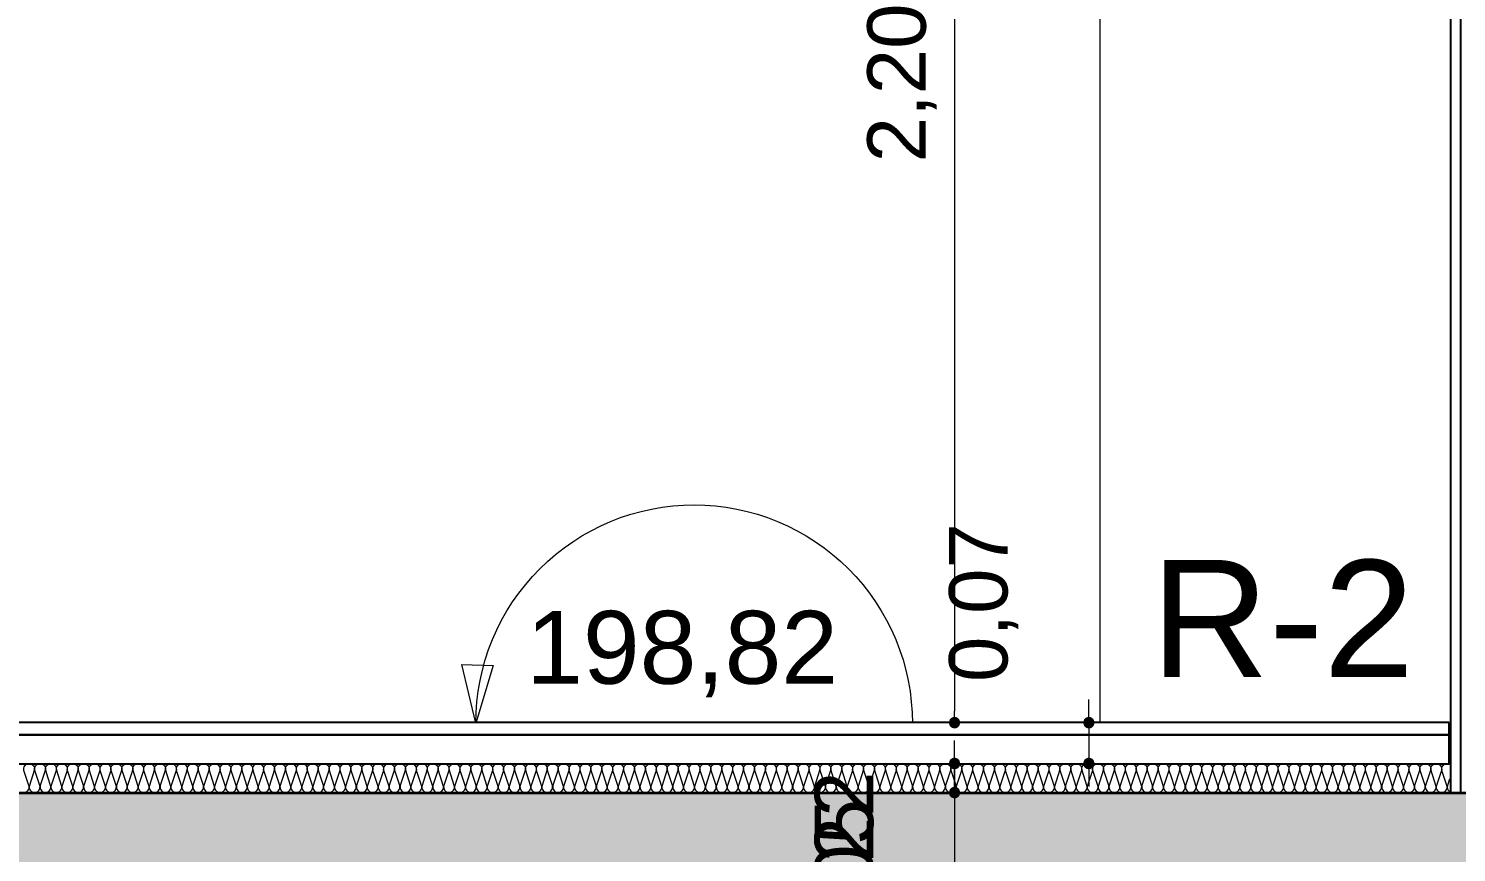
# Model space of a CAD drawing. Header units: metres. Extents: x 1838950 to 1842843, y 5171318 to 5174224.
# Drawn here: x 1841248.651 to 1841251.106, y 5171391.159 to 5171392.575 of the extents above; entities that cross this region are included whole.
import ezdxf

# ---------------------------------------------------------------- set-up
doc = ezdxf.new("R2010")
doc.units = ezdxf.units.M
doc.header["$LTSCALE"] = 0.0254
doc.header["$PDMODE"] = 1
doc.header["$PDSIZE"] = -2
doc.layers.get('0').update_dxf_attribs({"lineweight": 18})
doc.layers.get('DEFPOINTS').update_dxf_attribs({"lineweight": 18})
doc.layers.add('00 CHAZAL Coupe A.5', color=7, linetype='Continuous', lineweight=18)
doc.layers.add('00 CHAZAL INVISIBLE ARCHI', color=7, linetype='Continuous', lineweight=5)
doc.styles.add('Arial', font='arial.ttf')
doc.dimstyles.new('IS', dxfattribs={"dimtxt": 302.065972, "dimasz": 9.92187e-05, "dimexe": 2e-07, "dimexo": 1e-06, "dimgap": 3e-07, "dimtad": 1, "dimzin": 3, "dimtxsty": 'Arial', "dimblk": 'DOT', "dimblk1": 'DOT', "dimblk2": 'DOT', "dimcen": 0, "dimdle": 1e-06, "dimazin": 0, "dimtfac": 1, "dimtix": 1, "dimtmove": 0, "dimatfit": 0, "dimldrblk": 'DOT', "dimfxl": 1e-06, "dimfxlon": 1, "dimfrac": 2, "dimtolj": 1, "dimtzin": 3, "dimarcsym": 0})

# ---------------------------------------------------------------- blocks, each defined once
blk = doc.blocks.new('Groupe-1725-1')
at = {"layer": '00 CHAZAL Coupe A.5', "color": 7, "linetype": 'Continuous', "lineweight": 5, "flags": 128}
blk.add_lwpolyline([(1841249.42, 5171391.3809), (1841249.4204, 5171391.3993), (1841249.4218, 5171391.4176), (1841249.424, 5171391.4359), (1841249.4272, 5171391.4541), (1841249.4312, 5171391.472), (1841249.4361, 5171391.4898), (1841249.4419, 5171391.5073), (1841249.4485, 5171391.5245), (1841249.456, 5171391.5413), (1841249.4643, 5171391.5577), (1841249.4734, 5171391.5738), (1841249.4832, 5171391.5893), (1841249.4938, 5171391.6044), (1841249.5051, 5171391.6189), (1841249.5172, 5171391.6329), (1841249.5299, 5171391.6462), (1841249.5432, 5171391.6589), (1841249.5571, 5171391.6709), (1841249.5717, 5171391.6823), (1841249.5867, 5171391.6929), (1841249.6023, 5171391.7027), (1841249.6183, 5171391.7118), (1841249.6348, 5171391.7201), (1841249.6516, 5171391.7275), (1841249.6688, 5171391.7342), (1841249.6863, 5171391.74), (1841249.704, 5171391.7449), (1841249.722, 5171391.7489), (1841249.7401, 5171391.7521), (1841249.7584, 5171391.7543), (1841249.7768, 5171391.7557), (1841249.7952, 5171391.7561), (1841249.8136, 5171391.7557), (1841249.832, 5171391.7543), (1841249.8502, 5171391.7521), (1841249.8684, 5171391.7489), (1841249.8863, 5171391.7449), (1841249.9041, 5171391.74), (1841249.9216, 5171391.7342), (1841249.9388, 5171391.7276), (1841249.9556, 5171391.7201), (1841249.9721, 5171391.7118), (1841249.9881, 5171391.7028), (1841250.0036, 5171391.6929), (1841250.0187, 5171391.6823), (1841250.0332, 5171391.671), (1841250.0472, 5171391.6589), (1841250.0605, 5171391.6463), (1841250.0732, 5171391.6329), (1841250.0852, 5171391.619), (1841250.0966, 5171391.6045), (1841250.1072, 5171391.5894), (1841250.117, 5171391.5738), (1841250.1261, 5171391.5578), (1841250.1344, 5171391.5414), (1841250.1419, 5171391.5245), (1841250.1485, 5171391.5073), (1841250.1543, 5171391.4899), (1841250.1592, 5171391.4721), (1841250.1632, 5171391.4541), (1841250.1664, 5171391.436), (1841250.1686, 5171391.4177), (1841250.17, 5171391.3994), (1841250.1704, 5171391.3809)], dxfattribs=at)
blk.add_lwpolyline([(1841249.4498, 5171391.48), (1841249.42, 5171391.3809), (1841249.3962, 5171391.4816)], close=True, dxfattribs=at)
at = {"layer": '00 CHAZAL Coupe A.5', "color": 7, "insert": (1841249.5068, 5171391.5739), "char_height": 0.1254, "attachment_point": 1, "rotation": 0.006, "line_spacing_factor": 0.96984, "style": 'Arial'}
blk.add_mtext('198,82', dxfattribs=at)
blk = doc.blocks.new('Groupe-1794-1')
at = {"layer": '00 CHAZAL Coupe A.5', "color": 7, "linetype": 'Continuous', "lineweight": 13}
for p, q in [((1841247.2365, 5171391.3115), (1841251.0936, 5171391.3115)), ((1841247.2365, 5171391.2615), (1841251.0936, 5171391.2615))]:
    blk.add_line(p, q, dxfattribs=at)
at = {"layer": '00 CHAZAL Coupe A.5', "color": 7, "linetype": 'Continuous', "lineweight": 13, "flags": 128}
for points in [[(1841248.6427, 5171391.2615, 0.511611), (1841248.6516, 5171391.2739), (1841248.6432, 5171391.2992, -0.511611), (1841248.6521, 5171391.3115, -0.511611), (1841248.661, 5171391.2992), (1841248.6526, 5171391.2739, 0.511611), (1841248.6615, 5171391.2615, 0.511611), (1841248.6704, 5171391.2739), (1841248.662, 5171391.2992, -0.511611), (1841248.6709, 5171391.3115, -0.511611), (1841248.6798, 5171391.2992), (1841248.6713, 5171391.2739, 0.511611), (1841248.6802, 5171391.2615, 0.511611), (1841248.6891, 5171391.2739), (1841248.6849, 5171391.2865)], [(1841248.6849, 5171391.2865), (1841248.6807, 5171391.2992, -0.511611), (1841248.6896, 5171391.3115, -0.511611), (1841248.6985, 5171391.2992), (1841248.6901, 5171391.2739, 0.511611), (1841248.699, 5171391.2615, 0.511611), (1841248.7079, 5171391.2739), (1841248.6995, 5171391.2992, -0.511611), (1841248.7084, 5171391.3115, -0.511611), (1841248.7173, 5171391.2992), (1841248.7088, 5171391.2739, 0.511611), (1841248.7177, 5171391.2615, 0.511611), (1841248.7266, 5171391.2739), (1841248.7182, 5171391.2992, -0.511611), (1841248.7271, 5171391.3115, -0.511611), (1841248.736, 5171391.2992), (1841248.7276, 5171391.2739, 0.511611), (1841248.7365, 5171391.2615, 0.511611), (1841248.7454, 5171391.2739), (1841248.737, 5171391.2992, -0.511611), (1841248.7459, 5171391.3115, -0.511611), (1841248.7548, 5171391.2992), (1841248.7463, 5171391.2739, 0.511611), (1841248.7552, 5171391.2615, 0.511611), (1841248.7641, 5171391.2739), (1841248.7557, 5171391.2992, -0.511611), (1841248.7646, 5171391.3115, -0.511611), (1841248.7735, 5171391.2992), (1841248.7651, 5171391.2739, 0.511611), (1841248.774, 5171391.2615, 0.511611), (1841248.7829, 5171391.2739), (1841248.7745, 5171391.2992, -0.511611), (1841248.7834, 5171391.3115, -0.511611), (1841248.7923, 5171391.2992), (1841248.7838, 5171391.2739, 0.511611), (1841248.7927, 5171391.2615, 0.511611), (1841248.8016, 5171391.2739), (1841248.7932, 5171391.2992, -0.511611), (1841248.8021, 5171391.3115, -0.511611), (1841248.811, 5171391.2992), (1841248.8026, 5171391.2739, 0.511611), (1841248.8115, 5171391.2615, 0.511611), (1841248.8204, 5171391.2739), (1841248.812, 5171391.2992, -0.511611), (1841248.8209, 5171391.3115, -0.511611), (1841248.8298, 5171391.2992), (1841248.8213, 5171391.2739, 0.511611), (1841248.8302, 5171391.2615, 0.511611), (1841248.8391, 5171391.2739), (1841248.8307, 5171391.2992, -0.511611), (1841248.8396, 5171391.3115, -0.511611), (1841248.8485, 5171391.2992), (1841248.8401, 5171391.2739, 0.511611), (1841248.849, 5171391.2615, 0.511611), (1841248.8579, 5171391.2739), (1841248.8495, 5171391.2992, -0.511611), (1841248.8584, 5171391.3115, -0.511611), (1841248.8673, 5171391.2992), (1841248.8588, 5171391.2739, 0.511611), (1841248.8677, 5171391.2615, 0.511611), (1841248.8766, 5171391.2739), (1841248.8682, 5171391.2992, -0.511611), (1841248.8771, 5171391.3115, -0.511611), (1841248.886, 5171391.2992), (1841248.8776, 5171391.2739, 0.511611), (1841248.8865, 5171391.2615, 0.511611), (1841248.8954, 5171391.2739), (1841248.887, 5171391.2992, -0.511611), (1841248.8959, 5171391.3115, -0.511611), (1841248.9048, 5171391.2992), (1841248.8963, 5171391.2739, 0.511611), (1841248.9052, 5171391.2615, 0.511611), (1841248.9141, 5171391.2739), (1841248.9057, 5171391.2992, -0.511611), (1841248.9146, 5171391.3115, -0.511611), (1841248.9235, 5171391.2992), (1841248.9151, 5171391.2739, 0.511611), (1841248.924, 5171391.2615)], [(1841248.924, 5171391.2615, 0.511611), (1841248.9329, 5171391.2739), (1841248.9245, 5171391.2992, -0.511611), (1841248.9334, 5171391.3115, -0.511611), (1841248.9423, 5171391.2992), (1841248.9338, 5171391.2739, 0.511611), (1841248.9427, 5171391.2615, 0.511611), (1841248.9516, 5171391.2739), (1841248.9432, 5171391.2992, -0.511611), (1841248.9521, 5171391.3115, -0.511611), (1841248.961, 5171391.2992), (1841248.9526, 5171391.2739, 0.511611), (1841248.9615, 5171391.2615, 0.511611), (1841248.9704, 5171391.2739), (1841248.962, 5171391.2992, -0.511611), (1841248.9709, 5171391.3115, -0.511611), (1841248.9798, 5171391.2992), (1841248.9713, 5171391.2739, 0.511611), (1841248.9802, 5171391.2615, 0.511611), (1841248.9891, 5171391.2739), (1841248.9807, 5171391.2992, -0.511611), (1841248.9896, 5171391.3115, -0.511611), (1841248.9985, 5171391.2992), (1841248.9901, 5171391.2739, 0.511611), (1841248.999, 5171391.2615, 0.511611), (1841249.0079, 5171391.2739), (1841248.9995, 5171391.2992, -0.511611), (1841249.0084, 5171391.3115, -0.511611), (1841249.0173, 5171391.2992), (1841249.0088, 5171391.2739, 0.511611), (1841249.0177, 5171391.2615, 0.511611), (1841249.0266, 5171391.2739), (1841249.0182, 5171391.2992, -0.511611), (1841249.0271, 5171391.3115, -0.511611), (1841249.036, 5171391.2992), (1841249.0276, 5171391.2739, 0.511611), (1841249.0365, 5171391.2615, 0.511611), (1841249.0454, 5171391.2739), (1841249.037, 5171391.2992, -0.511611), (1841249.0459, 5171391.3115, -0.511611), (1841249.0548, 5171391.2992), (1841249.0463, 5171391.2739, 0.511611), (1841249.0552, 5171391.2615, 0.511611), (1841249.0641, 5171391.2739), (1841249.0557, 5171391.2992, -0.511611), (1841249.0646, 5171391.3115, -0.511611), (1841249.0735, 5171391.2992), (1841249.0651, 5171391.2739, 0.511611), (1841249.074, 5171391.2615, 0.511611), (1841249.0829, 5171391.2739), (1841249.0745, 5171391.2992, -0.511611), (1841249.0834, 5171391.3115, -0.511611), (1841249.0923, 5171391.2992), (1841249.0838, 5171391.2739, 0.511611), (1841249.0927, 5171391.2615, 0.511611), (1841249.1016, 5171391.2739), (1841249.0932, 5171391.2992, -0.511611), (1841249.1021, 5171391.3115, -0.511611), (1841249.111, 5171391.2992), (1841249.1026, 5171391.2739, 0.511611), (1841249.1115, 5171391.2615, 0.511611), (1841249.1204, 5171391.2739), (1841249.112, 5171391.2992, -0.511611), (1841249.1209, 5171391.3115, -0.511611), (1841249.1298, 5171391.2992), (1841249.1213, 5171391.2739, 0.511611), (1841249.1302, 5171391.2615, 0.511611), (1841249.1391, 5171391.2739), (1841249.1307, 5171391.2992, -0.511611), (1841249.1396, 5171391.3115, -0.511611), (1841249.1485, 5171391.2992), (1841249.1401, 5171391.2739, 0.511611), (1841249.149, 5171391.2615, 0.511611), (1841249.1579, 5171391.2739), (1841249.1495, 5171391.2992, -0.511611), (1841249.1584, 5171391.3115, -0.511611), (1841249.1673, 5171391.2992), (1841249.1588, 5171391.2739, 0.511611), (1841249.1677, 5171391.2615)], [(1841249.1677, 5171391.2615, 0.511611), (1841249.1766, 5171391.2739), (1841249.1682, 5171391.2992, -0.511611), (1841249.1771, 5171391.3115, -0.511611), (1841249.186, 5171391.2992), (1841249.1776, 5171391.2739, 0.511611), (1841249.1865, 5171391.2615, 0.511611), (1841249.1954, 5171391.2739), (1841249.187, 5171391.2992, -0.511611), (1841249.1959, 5171391.3115, -0.511611), (1841249.2048, 5171391.2992), (1841249.1963, 5171391.2739, 0.511611), (1841249.2052, 5171391.2615, 0.511611), (1841249.2141, 5171391.2739), (1841249.2057, 5171391.2992, -0.511611), (1841249.2146, 5171391.3115, -0.511611), (1841249.2235, 5171391.2992), (1841249.2151, 5171391.2739, 0.511611), (1841249.224, 5171391.2615, 0.511611), (1841249.2329, 5171391.2739), (1841249.2245, 5171391.2992, -0.511611), (1841249.2334, 5171391.3115, -0.511611), (1841249.2423, 5171391.2992), (1841249.2338, 5171391.2739, 0.511611), (1841249.2427, 5171391.2615, 0.511611), (1841249.2516, 5171391.2739), (1841249.2432, 5171391.2992, -0.511611), (1841249.2521, 5171391.3115, -0.511611), (1841249.261, 5171391.2992), (1841249.2526, 5171391.2739, 0.511611), (1841249.2615, 5171391.2615, 0.511611), (1841249.2704, 5171391.2739), (1841249.262, 5171391.2992, -0.511611), (1841249.2709, 5171391.3115, -0.511611), (1841249.2798, 5171391.2992), (1841249.2713, 5171391.2739, 0.511611), (1841249.2802, 5171391.2615, 0.511611), (1841249.2891, 5171391.2739), (1841249.2807, 5171391.2992, -0.511611), (1841249.2896, 5171391.3115, -0.511611), (1841249.2985, 5171391.2992), (1841249.2901, 5171391.2739, 0.511611), (1841249.299, 5171391.2615, 0.511611), (1841249.3079, 5171391.2739), (1841249.2995, 5171391.2992, -0.511611), (1841249.3084, 5171391.3115, -0.511611), (1841249.3173, 5171391.2992), (1841249.3088, 5171391.2739, 0.511611), (1841249.3177, 5171391.2615, 0.511611), (1841249.3266, 5171391.2739), (1841249.3182, 5171391.2992, -0.511611), (1841249.3271, 5171391.3115, -0.511611), (1841249.336, 5171391.2992), (1841249.3276, 5171391.2739, 0.511611), (1841249.3365, 5171391.2615, 0.511611), (1841249.3454, 5171391.2739), (1841249.337, 5171391.2992, -0.511611), (1841249.3459, 5171391.3115, -0.511611), (1841249.3548, 5171391.2992), (1841249.3463, 5171391.2739, 0.511611), (1841249.3552, 5171391.2615, 0.511611), (1841249.3641, 5171391.2739), (1841249.3557, 5171391.2992, -0.511611), (1841249.3646, 5171391.3115, -0.511611), (1841249.3735, 5171391.2992), (1841249.3651, 5171391.2739, 0.511611), (1841249.374, 5171391.2615, 0.511611), (1841249.3829, 5171391.2739), (1841249.3745, 5171391.2992, -0.511611), (1841249.3834, 5171391.3115, -0.511611), (1841249.3923, 5171391.2992), (1841249.3838, 5171391.2739, 0.511611), (1841249.3927, 5171391.2615, 0.511611), (1841249.4016, 5171391.2739), (1841249.3932, 5171391.2992, -0.511611), (1841249.4021, 5171391.3115, -0.511611), (1841249.411, 5171391.2992), (1841249.4068, 5171391.2865)], [(1841249.4068, 5171391.2865), (1841249.4026, 5171391.2739, 0.511611), (1841249.4115, 5171391.2615, 0.511611), (1841249.4204, 5171391.2739), (1841249.412, 5171391.2992, -0.511611), (1841249.4209, 5171391.3115, -0.511611), (1841249.4298, 5171391.2992), (1841249.4213, 5171391.2739, 0.511611), (1841249.4302, 5171391.2615, 0.511611), (1841249.4391, 5171391.2739), (1841249.4307, 5171391.2992, -0.511611), (1841249.4396, 5171391.3115, -0.511611), (1841249.4485, 5171391.2992), (1841249.4401, 5171391.2739, 0.511611), (1841249.449, 5171391.2615, 0.511611), (1841249.4579, 5171391.2739), (1841249.4495, 5171391.2992, -0.511611), (1841249.4584, 5171391.3115, -0.511611), (1841249.4673, 5171391.2992), (1841249.4588, 5171391.2739, 0.511611), (1841249.4677, 5171391.2615, 0.511611), (1841249.4766, 5171391.2739), (1841249.4682, 5171391.2992, -0.511611), (1841249.4771, 5171391.3115, -0.511611), (1841249.486, 5171391.2992), (1841249.4776, 5171391.2739, 0.511611), (1841249.4865, 5171391.2615, 0.511611), (1841249.4954, 5171391.2739), (1841249.487, 5171391.2992, -0.511611), (1841249.4959, 5171391.3115, -0.511611), (1841249.5048, 5171391.2992), (1841249.4963, 5171391.2739, 0.511611), (1841249.5052, 5171391.2615, 0.511611), (1841249.5141, 5171391.2739), (1841249.5057, 5171391.2992, -0.511611), (1841249.5146, 5171391.3115, -0.511611), (1841249.5235, 5171391.2992), (1841249.5151, 5171391.2739, 0.511611), (1841249.524, 5171391.2615, 0.511611), (1841249.5329, 5171391.2739), (1841249.5245, 5171391.2992, -0.511611), (1841249.5334, 5171391.3115, -0.511611), (1841249.5423, 5171391.2992), (1841249.5338, 5171391.2739, 0.511611), (1841249.5427, 5171391.2615, 0.511611), (1841249.5516, 5171391.2739), (1841249.5432, 5171391.2992, -0.511611), (1841249.5521, 5171391.3115, -0.511611), (1841249.561, 5171391.2992), (1841249.5526, 5171391.2739, 0.511611), (1841249.5615, 5171391.2615, 0.511611), (1841249.5704, 5171391.2739), (1841249.562, 5171391.2992, -0.511611), (1841249.5709, 5171391.3115, -0.511611), (1841249.5798, 5171391.2992), (1841249.5713, 5171391.2739, 0.511611), (1841249.5802, 5171391.2615, 0.511611), (1841249.5891, 5171391.2739), (1841249.5807, 5171391.2992, -0.511611), (1841249.5896, 5171391.3115, -0.511611), (1841249.5985, 5171391.2992), (1841249.5901, 5171391.2739, 0.511611), (1841249.599, 5171391.2615, 0.511611), (1841249.6079, 5171391.2739), (1841249.5995, 5171391.2992, -0.511611), (1841249.6084, 5171391.3115, -0.511611), (1841249.6173, 5171391.2992), (1841249.6088, 5171391.2739, 0.511611), (1841249.6177, 5171391.2615, 0.511611), (1841249.6266, 5171391.2739), (1841249.6182, 5171391.2992, -0.511611), (1841249.6271, 5171391.3115, -0.511611), (1841249.636, 5171391.2992), (1841249.6276, 5171391.2739, 0.511611), (1841249.6365, 5171391.2615, 0.511611), (1841249.6454, 5171391.2739), (1841249.637, 5171391.2992, -0.511611), (1841249.6459, 5171391.3115, -0.511611), (1841249.6548, 5171391.2992), (1841249.6506, 5171391.2865)], [(1841249.6506, 5171391.2865), (1841249.6463, 5171391.2739, 0.511611), (1841249.6552, 5171391.2615, 0.511611), (1841249.6641, 5171391.2739), (1841249.6557, 5171391.2992, -0.511611), (1841249.6646, 5171391.3115, -0.511611), (1841249.6735, 5171391.2992), (1841249.6651, 5171391.2739, 0.511611), (1841249.674, 5171391.2615, 0.511611), (1841249.6829, 5171391.2739), (1841249.6745, 5171391.2992, -0.511611), (1841249.6834, 5171391.3115, -0.511611), (1841249.6923, 5171391.2992), (1841249.6838, 5171391.2739, 0.511611), (1841249.6927, 5171391.2615, 0.511611), (1841249.7016, 5171391.2739), (1841249.6932, 5171391.2992, -0.511611), (1841249.7021, 5171391.3115, -0.511611), (1841249.711, 5171391.2992), (1841249.7026, 5171391.2739, 0.511611), (1841249.7115, 5171391.2615, 0.511611), (1841249.7204, 5171391.2739), (1841249.712, 5171391.2992, -0.511611), (1841249.7209, 5171391.3115, -0.511611), (1841249.7298, 5171391.2992), (1841249.7213, 5171391.2739, 0.511611), (1841249.7302, 5171391.2615, 0.511611), (1841249.7391, 5171391.2739), (1841249.7307, 5171391.2992, -0.511611), (1841249.7396, 5171391.3115, -0.511611), (1841249.7485, 5171391.2992), (1841249.7401, 5171391.2739, 0.511611), (1841249.749, 5171391.2615, 0.511611), (1841249.7579, 5171391.2739), (1841249.7495, 5171391.2992, -0.511611), (1841249.7584, 5171391.3115, -0.511611), (1841249.7673, 5171391.2992), (1841249.7588, 5171391.2739, 0.511611), (1841249.7677, 5171391.2615, 0.511611), (1841249.7766, 5171391.2739), (1841249.7682, 5171391.2992, -0.511611), (1841249.7771, 5171391.3115, -0.511611), (1841249.786, 5171391.2992), (1841249.7776, 5171391.2739, 0.511611), (1841249.7865, 5171391.2615, 0.511611), (1841249.7954, 5171391.2739), (1841249.787, 5171391.2992, -0.511611), (1841249.7959, 5171391.3115, -0.511611), (1841249.8048, 5171391.2992), (1841249.7963, 5171391.2739, 0.511611), (1841249.8052, 5171391.2615, 0.511611), (1841249.8141, 5171391.2739), (1841249.8057, 5171391.2992, -0.511611), (1841249.8146, 5171391.3115, -0.511611), (1841249.8235, 5171391.2992), (1841249.8151, 5171391.2739, 0.511611), (1841249.824, 5171391.2615, 0.511611), (1841249.8329, 5171391.2739), (1841249.8245, 5171391.2992, -0.511611), (1841249.8334, 5171391.3115, -0.511611), (1841249.8423, 5171391.2992), (1841249.8338, 5171391.2739, 0.511611), (1841249.8427, 5171391.2615, 0.511611), (1841249.8516, 5171391.2739), (1841249.8432, 5171391.2992, -0.511611), (1841249.8521, 5171391.3115, -0.511611), (1841249.861, 5171391.2992), (1841249.8526, 5171391.2739, 0.511611), (1841249.8615, 5171391.2615, 0.511611), (1841249.8704, 5171391.2739), (1841249.862, 5171391.2992, -0.511611), (1841249.8709, 5171391.3115, -0.511611), (1841249.8798, 5171391.2992), (1841249.8713, 5171391.2739, 0.511611), (1841249.8802, 5171391.2615, 0.511611), (1841249.8891, 5171391.2739), (1841249.8807, 5171391.2992, -0.511611), (1841249.8896, 5171391.3115)], [(1841249.8896, 5171391.3115, -0.511611), (1841249.8985, 5171391.2992), (1841249.8901, 5171391.2739, 0.511611), (1841249.899, 5171391.2615, 0.511611), (1841249.9079, 5171391.2739), (1841249.8995, 5171391.2992, -0.511611), (1841249.9084, 5171391.3115, -0.511611), (1841249.9173, 5171391.2992), (1841249.9088, 5171391.2739, 0.511611), (1841249.9177, 5171391.2615, 0.511611), (1841249.9266, 5171391.2739), (1841249.9182, 5171391.2992, -0.511611), (1841249.9271, 5171391.3115, -0.511611), (1841249.936, 5171391.2992), (1841249.9276, 5171391.2739, 0.511611), (1841249.9365, 5171391.2615, 0.511611), (1841249.9454, 5171391.2739), (1841249.937, 5171391.2992, -0.511611), (1841249.9459, 5171391.3115, -0.511611), (1841249.9548, 5171391.2992), (1841249.9463, 5171391.2739, 0.511611), (1841249.9552, 5171391.2615, 0.511611), (1841249.9641, 5171391.2739), (1841249.9557, 5171391.2992, -0.511611), (1841249.9646, 5171391.3115, -0.511611), (1841249.9735, 5171391.2992), (1841249.9651, 5171391.2739, 0.511611), (1841249.974, 5171391.2615, 0.511611), (1841249.9829, 5171391.2739), (1841249.9745, 5171391.2992, -0.511611), (1841249.9834, 5171391.3115, -0.511611), (1841249.9923, 5171391.2992), (1841249.9838, 5171391.2739, 0.511611), (1841249.9927, 5171391.2615, 0.511611), (1841250.0016, 5171391.2739), (1841249.9932, 5171391.2992, -0.511611), (1841250.0021, 5171391.3115, -0.511611), (1841250.011, 5171391.2992), (1841250.0026, 5171391.2739, 0.511611), (1841250.0115, 5171391.2615, 0.511611), (1841250.0204, 5171391.2739), (1841250.012, 5171391.2992, -0.511611), (1841250.0209, 5171391.3115, -0.511611), (1841250.0298, 5171391.2992), (1841250.0213, 5171391.2739, 0.511611), (1841250.0302, 5171391.2615, 0.511611), (1841250.0391, 5171391.2739), (1841250.0307, 5171391.2992, -0.511611), (1841250.0396, 5171391.3115, -0.511611), (1841250.0485, 5171391.2992), (1841250.0401, 5171391.2739, 0.511611), (1841250.049, 5171391.2615, 0.511611), (1841250.0579, 5171391.2739), (1841250.0495, 5171391.2992, -0.511611), (1841250.0584, 5171391.3115, -0.511611), (1841250.0673, 5171391.2992), (1841250.0588, 5171391.2739, 0.511611), (1841250.0677, 5171391.2615, 0.511611), (1841250.0766, 5171391.2739), (1841250.0682, 5171391.2992, -0.511611), (1841250.0771, 5171391.3115, -0.511611), (1841250.086, 5171391.2992), (1841250.0776, 5171391.2739, 0.511611), (1841250.0865, 5171391.2615, 0.511611), (1841250.0954, 5171391.2739), (1841250.087, 5171391.2992, -0.511611), (1841250.0959, 5171391.3115, -0.511611), (1841250.1048, 5171391.2992), (1841250.0963, 5171391.2739, 0.511611), (1841250.1052, 5171391.2615, 0.511611), (1841250.1141, 5171391.2739), (1841250.1057, 5171391.2992, -0.511611), (1841250.1146, 5171391.3115, -0.511611), (1841250.1235, 5171391.2992), (1841250.1151, 5171391.2739, 0.511611), (1841250.124, 5171391.2615, 0.511611), (1841250.1329, 5171391.2739), (1841250.1245, 5171391.2992, -0.511611), (1841250.1334, 5171391.3115)], [(1841250.1334, 5171391.3115, -0.511611), (1841250.1423, 5171391.2992), (1841250.1338, 5171391.2739, 0.511611), (1841250.1427, 5171391.2615, 0.511611), (1841250.1516, 5171391.2739), (1841250.1432, 5171391.2992, -0.511611), (1841250.1521, 5171391.3115, -0.511611), (1841250.161, 5171391.2992), (1841250.1526, 5171391.2739, 0.511611), (1841250.1615, 5171391.2615, 0.511611), (1841250.1704, 5171391.2739), (1841250.162, 5171391.2992, -0.511611), (1841250.1709, 5171391.3115, -0.511611), (1841250.1798, 5171391.2992), (1841250.1713, 5171391.2739, 0.511611), (1841250.1802, 5171391.2615, 0.511611), (1841250.1891, 5171391.2739), (1841250.1807, 5171391.2992, -0.511611), (1841250.1896, 5171391.3115, -0.511611), (1841250.1985, 5171391.2992), (1841250.1901, 5171391.2739, 0.511611), (1841250.199, 5171391.2615, 0.511611), (1841250.2079, 5171391.2739), (1841250.1995, 5171391.2992, -0.511611), (1841250.2084, 5171391.3115, -0.511611), (1841250.2173, 5171391.2992), (1841250.2088, 5171391.2739, 0.511611), (1841250.2177, 5171391.2615, 0.511611), (1841250.2266, 5171391.2739), (1841250.2182, 5171391.2992, -0.511611), (1841250.2271, 5171391.3115, -0.511611), (1841250.236, 5171391.2992), (1841250.2276, 5171391.2739, 0.511611), (1841250.2365, 5171391.2615, 0.511611), (1841250.2454, 5171391.2739), (1841250.237, 5171391.2992, -0.511611), (1841250.2459, 5171391.3115, -0.511611), (1841250.2548, 5171391.2992), (1841250.2463, 5171391.2739, 0.511611), (1841250.2552, 5171391.2615, 0.511611), (1841250.2641, 5171391.2739), (1841250.2557, 5171391.2992, -0.511611), (1841250.2646, 5171391.3115, -0.511611), (1841250.2735, 5171391.2992), (1841250.2651, 5171391.2739, 0.511611), (1841250.274, 5171391.2615, 0.511611), (1841250.2829, 5171391.2739), (1841250.2745, 5171391.2992, -0.511611), (1841250.2834, 5171391.3115, -0.511611), (1841250.2923, 5171391.2992), (1841250.2838, 5171391.2739, 0.511611), (1841250.2927, 5171391.2615, 0.511611), (1841250.3016, 5171391.2739), (1841250.2932, 5171391.2992, -0.511611), (1841250.3021, 5171391.3115, -0.511611), (1841250.311, 5171391.2992), (1841250.3026, 5171391.2739, 0.511611), (1841250.3115, 5171391.2615, 0.511611), (1841250.3204, 5171391.2739), (1841250.312, 5171391.2992, -0.511611), (1841250.3209, 5171391.3115, -0.511611), (1841250.3298, 5171391.2992), (1841250.3213, 5171391.2739, 0.511611), (1841250.3302, 5171391.2615, 0.511611), (1841250.3391, 5171391.2739), (1841250.3307, 5171391.2992, -0.511611), (1841250.3396, 5171391.3115, -0.511611), (1841250.3485, 5171391.2992), (1841250.3401, 5171391.2739, 0.511611), (1841250.349, 5171391.2615, 0.511611), (1841250.3579, 5171391.2739), (1841250.3495, 5171391.2992, -0.511611), (1841250.3584, 5171391.3115, -0.511611), (1841250.3673, 5171391.2992), (1841250.3588, 5171391.2739, 0.511611), (1841250.3677, 5171391.2615, 0.511611), (1841250.3766, 5171391.2739), (1841250.3724, 5171391.2865)], [(1841250.3724, 5171391.2865), (1841250.3682, 5171391.2992, -0.511611), (1841250.3771, 5171391.3115, -0.511611), (1841250.386, 5171391.2992), (1841250.3776, 5171391.2739, 0.511611), (1841250.3865, 5171391.2615, 0.511611), (1841250.3954, 5171391.2739), (1841250.387, 5171391.2992, -0.511611), (1841250.3959, 5171391.3115, -0.511611), (1841250.4048, 5171391.2992), (1841250.3963, 5171391.2739, 0.511611), (1841250.4052, 5171391.2615, 0.511611), (1841250.4141, 5171391.2739), (1841250.4057, 5171391.2992, -0.511611), (1841250.4146, 5171391.3115, -0.511611), (1841250.4235, 5171391.2992), (1841250.4151, 5171391.2739, 0.511611), (1841250.424, 5171391.2615, 0.511611), (1841250.4329, 5171391.2739), (1841250.4245, 5171391.2992, -0.511611), (1841250.4334, 5171391.3115, -0.511611), (1841250.4423, 5171391.2992), (1841250.4338, 5171391.2739, 0.511611), (1841250.4427, 5171391.2615, 0.511611), (1841250.4516, 5171391.2739), (1841250.4432, 5171391.2992, -0.511611), (1841250.4521, 5171391.3115, -0.511611), (1841250.461, 5171391.2992), (1841250.4526, 5171391.2739, 0.511611), (1841250.4615, 5171391.2615, 0.511611), (1841250.4704, 5171391.2739), (1841250.462, 5171391.2992, -0.511611), (1841250.4709, 5171391.3115, -0.511611), (1841250.4798, 5171391.2992), (1841250.4713, 5171391.2739, 0.511611), (1841250.4802, 5171391.2615, 0.511611), (1841250.4891, 5171391.2739), (1841250.4807, 5171391.2992, -0.511611), (1841250.4896, 5171391.3115, -0.511611), (1841250.4985, 5171391.2992), (1841250.4901, 5171391.2739, 0.511611), (1841250.499, 5171391.2615, 0.511611), (1841250.5079, 5171391.2739), (1841250.4995, 5171391.2992, -0.511611), (1841250.5084, 5171391.3115, -0.511611), (1841250.5173, 5171391.2992), (1841250.5088, 5171391.2739, 0.511611), (1841250.5177, 5171391.2615, 0.511611), (1841250.5266, 5171391.2739), (1841250.5182, 5171391.2992, -0.511611), (1841250.5271, 5171391.3115, -0.511611), (1841250.536, 5171391.2992), (1841250.5276, 5171391.2739, 0.511611), (1841250.5365, 5171391.2615, 0.511611), (1841250.5454, 5171391.2739), (1841250.537, 5171391.2992, -0.511611), (1841250.5459, 5171391.3115, -0.511611), (1841250.5548, 5171391.2992), (1841250.5463, 5171391.2739, 0.511611), (1841250.5552, 5171391.2615, 0.511611), (1841250.5641, 5171391.2739), (1841250.5557, 5171391.2992, -0.511611), (1841250.5646, 5171391.3115, -0.511611), (1841250.5735, 5171391.2992), (1841250.5651, 5171391.2739, 0.511611), (1841250.574, 5171391.2615, 0.511611), (1841250.5829, 5171391.2739), (1841250.5745, 5171391.2992, -0.511611), (1841250.5834, 5171391.3115, -0.511611), (1841250.5923, 5171391.2992), (1841250.5838, 5171391.2739, 0.511611), (1841250.5927, 5171391.2615, 0.511611), (1841250.6016, 5171391.2739), (1841250.5932, 5171391.2992, -0.511611), (1841250.6021, 5171391.3115, -0.511611), (1841250.611, 5171391.2992), (1841250.6026, 5171391.2739, 0.511611), (1841250.6115, 5171391.2615, 0.511611), (1841250.6204, 5171391.2739), (1841250.6162, 5171391.2865)], [(1841250.6162, 5171391.2865), (1841250.612, 5171391.2992, -0.511611), (1841250.6209, 5171391.3115, -0.511611), (1841250.6298, 5171391.2992), (1841250.6213, 5171391.2739, 0.511611), (1841250.6302, 5171391.2615, 0.511611), (1841250.6391, 5171391.2739), (1841250.6307, 5171391.2992, -0.511611), (1841250.6396, 5171391.3115, -0.511611), (1841250.6485, 5171391.2992), (1841250.6401, 5171391.2739, 0.511611), (1841250.649, 5171391.2615, 0.511611), (1841250.6579, 5171391.2739), (1841250.6495, 5171391.2992, -0.511611), (1841250.6584, 5171391.3115, -0.511611), (1841250.6673, 5171391.2992), (1841250.6588, 5171391.2739, 0.511611), (1841250.6677, 5171391.2615, 0.511611), (1841250.6766, 5171391.2739), (1841250.6682, 5171391.2992, -0.511611), (1841250.6771, 5171391.3115, -0.511611), (1841250.686, 5171391.2992), (1841250.6776, 5171391.2739, 0.511611), (1841250.6865, 5171391.2615, 0.511611), (1841250.6954, 5171391.2739), (1841250.687, 5171391.2992, -0.511611), (1841250.6959, 5171391.3115, -0.511611), (1841250.7048, 5171391.2992), (1841250.6963, 5171391.2739, 0.511611), (1841250.7052, 5171391.2615, 0.511611), (1841250.7141, 5171391.2739), (1841250.7057, 5171391.2992, -0.511611), (1841250.7146, 5171391.3115, -0.511611), (1841250.7235, 5171391.2992), (1841250.7151, 5171391.2739, 0.511611), (1841250.724, 5171391.2615, 0.511611), (1841250.7329, 5171391.2739), (1841250.7245, 5171391.2992, -0.511611), (1841250.7334, 5171391.3115, -0.511611), (1841250.7423, 5171391.2992), (1841250.7338, 5171391.2739, 0.511611), (1841250.7427, 5171391.2615, 0.511611), (1841250.7516, 5171391.2739), (1841250.7432, 5171391.2992, -0.511611), (1841250.7521, 5171391.3115, -0.511611), (1841250.761, 5171391.2992), (1841250.7526, 5171391.2739, 0.511611), (1841250.7615, 5171391.2615, 0.511611), (1841250.7704, 5171391.2739), (1841250.762, 5171391.2992, -0.511611), (1841250.7709, 5171391.3115, -0.511611), (1841250.7798, 5171391.2992), (1841250.7713, 5171391.2739, 0.511611), (1841250.7802, 5171391.2615, 0.511611), (1841250.7891, 5171391.2739), (1841250.7807, 5171391.2992, -0.511611), (1841250.7896, 5171391.3115, -0.511611), (1841250.7985, 5171391.2992), (1841250.7901, 5171391.2739, 0.511611), (1841250.799, 5171391.2615, 0.511611), (1841250.8079, 5171391.2739), (1841250.7995, 5171391.2992, -0.511611), (1841250.8084, 5171391.3115, -0.511611), (1841250.8173, 5171391.2992), (1841250.8088, 5171391.2739, 0.511611), (1841250.8177, 5171391.2615, 0.511611), (1841250.8266, 5171391.2739), (1841250.8182, 5171391.2992, -0.511611), (1841250.8271, 5171391.3115, -0.511611), (1841250.836, 5171391.2992), (1841250.8276, 5171391.2739, 0.511611), (1841250.8365, 5171391.2615, 0.511611), (1841250.8454, 5171391.2739), (1841250.837, 5171391.2992, -0.511611), (1841250.8459, 5171391.3115, -0.511611), (1841250.8548, 5171391.2992), (1841250.8463, 5171391.2739, 0.511611), (1841250.8552, 5171391.2615)], [(1841250.8552, 5171391.2615, 0.511611), (1841250.8641, 5171391.2739), (1841250.8557, 5171391.2992, -0.511611), (1841250.8646, 5171391.3115, -0.511611), (1841250.8735, 5171391.2992), (1841250.8651, 5171391.2739, 0.511611), (1841250.874, 5171391.2615, 0.511611), (1841250.8829, 5171391.2739), (1841250.8745, 5171391.2992, -0.511611), (1841250.8834, 5171391.3115, -0.511611), (1841250.8923, 5171391.2992), (1841250.8838, 5171391.2739, 0.511611), (1841250.8927, 5171391.2615, 0.511611), (1841250.9016, 5171391.2739), (1841250.8932, 5171391.2992, -0.511611), (1841250.9021, 5171391.3115, -0.511611), (1841250.911, 5171391.2992), (1841250.9026, 5171391.2739, 0.511611), (1841250.9115, 5171391.2615, 0.511611), (1841250.9204, 5171391.2739), (1841250.912, 5171391.2992, -0.511611), (1841250.9209, 5171391.3115, -0.511611), (1841250.9298, 5171391.2992), (1841250.9213, 5171391.2739, 0.511611), (1841250.9302, 5171391.2615, 0.511611), (1841250.9391, 5171391.2739), (1841250.9307, 5171391.2992, -0.511611), (1841250.9396, 5171391.3115, -0.511611), (1841250.9485, 5171391.2992), (1841250.9401, 5171391.2739, 0.511611), (1841250.949, 5171391.2615, 0.511611), (1841250.9579, 5171391.2739), (1841250.9495, 5171391.2992, -0.511611), (1841250.9584, 5171391.3115, -0.511611), (1841250.9673, 5171391.2992), (1841250.9588, 5171391.2739, 0.511611), (1841250.9677, 5171391.2615, 0.511611), (1841250.9766, 5171391.2739), (1841250.9682, 5171391.2992, -0.511611), (1841250.9771, 5171391.3115, -0.511611), (1841250.986, 5171391.2992), (1841250.9776, 5171391.2739, 0.511611), (1841250.9865, 5171391.2615, 0.511611), (1841250.9954, 5171391.2739), (1841250.987, 5171391.2992, -0.511611), (1841250.9959, 5171391.3115, -0.511611), (1841251.0048, 5171391.2992), (1841250.9963, 5171391.2739, 0.511611), (1841251.0052, 5171391.2615, 0.511611), (1841251.0141, 5171391.2739), (1841251.0057, 5171391.2992, -0.511611), (1841251.0146, 5171391.3115, -0.511611), (1841251.0235, 5171391.2992), (1841251.0151, 5171391.2739, 0.511611), (1841251.024, 5171391.2615, 0.511611), (1841251.0329, 5171391.2739), (1841251.0245, 5171391.2992, -0.511611), (1841251.0334, 5171391.3115, -0.511611), (1841251.0423, 5171391.2992), (1841251.0338, 5171391.2739, 0.511611), (1841251.0427, 5171391.2615, 0.511611), (1841251.0516, 5171391.2739), (1841251.0432, 5171391.2992, -0.511611), (1841251.0521, 5171391.3115, -0.511611), (1841251.061, 5171391.2992), (1841251.0526, 5171391.2739, 0.511611), (1841251.0615, 5171391.2615, 0.511611), (1841251.0704, 5171391.2739), (1841251.062, 5171391.2992, -0.511611), (1841251.0709, 5171391.3115, -0.511611), (1841251.0798, 5171391.2992), (1841251.0713, 5171391.2739, 0.511611), (1841251.0802, 5171391.2615, 0.511611), (1841251.0891, 5171391.2739), (1841251.0807, 5171391.2992, -0.511611), (1841251.0896, 5171391.3115, -0.11023), (1841251.0936, 5171391.3107)], [(1841251.0936, 5171391.2844), (1841251.0901, 5171391.2739, 0.33116), (1841251.0936, 5171391.2633)]]:
    blk.add_lwpolyline(points, format="xyb", dxfattribs=at)
blk = doc.blocks.new('_DOT')
at = {"color": 0, "linetype": 'ByBlock', "lineweight": -2}
blk.add_line((-0.5, 0), (-1, 0), dxfattribs=at)
at = {"color": 0, "linetype": 'ByBlock', "const_width": 0.5}
blk.add_lwpolyline([(-0.25, 0, 1), (0.25, 0, 1)], format="xyb", close=True, dxfattribs=at)
blk = doc.blocks.new('*D599')
at = {"layer": '00 CHAZAL Coupe A.5', "color": 0, "linetype": 'Continuous', "lineweight": -2, "transparency": 16777216}
for p, q in [((1841250.2427, 5171393.5817), (1841250.2429, 5171393.5817)), ((1841250.2429, 5171393.5619), (1841250.2429, 5171391.4015)), ((1841250.2427, 5171391.3817), (1841250.2429, 5171391.3817))]:
    blk.add_line(p, q, dxfattribs=at)
at = {"layer": 'DEFPOINTS', "color": 0, "transparency": 16777216}
for p in [(1841248.7029, 5171393.5817), (1841248.7029, 5171391.3817), (1841250.2429, 5171391.3817)]:
    blk.add_point(p, dxfattribs=at)
at = {"layer": '00 CHAZAL Coupe A.5', "color": 0, "lineweight": -2, "transparency": 16777216, "xscale": 0.01984375, "yscale": 0.01984375, "zscale": 0.01984375}
for p, rotation in [((1841250.2429, 5171393.5817), 90), ((1841250.2429, 5171391.3817), 270)]:
    blk.add_blockref('_DOT', p, dxfattribs=dict(at, rotation=rotation))
at = {"layer": '00 CHAZAL Coupe A.5', "color": 0, "lineweight": 5, "transparency": 16777216, "insert": (1841250.1525, 5171392.4817), "char_height": 0.10051, "attachment_point": 5, "rotation": 90, "style": 'Arial'}
blk.add_mtext('\\A1;2,20', dxfattribs=at)
blk = doc.blocks.new('*D600')
at = {"layer": '00 CHAZAL Coupe A.5', "color": 0, "linetype": 'Continuous', "lineweight": -2, "transparency": 16777216}
for p, q in [((1841250.4738, 5171391.4015), (1841250.4738, 5171391.4214)), ((1841250.4736, 5171391.3817), (1841250.4739, 5171391.3817)), ((1841250.4738, 5171391.3817), (1841250.4738, 5171391.3115)), ((1841250.4736, 5171391.3115), (1841250.4739, 5171391.3115)), ((1841250.4738, 5171391.2917), (1841250.4738, 5171391.2719))]:
    blk.add_line(p, q, dxfattribs=at)
at = {"layer": 'DEFPOINTS', "color": 0, "transparency": 16777216}
for p in [(1841248.7029, 5171391.3817), (1841250.3584, 5171391.3115), (1841250.4738, 5171391.3115)]:
    blk.add_point(p, dxfattribs=at)
at = {"layer": '00 CHAZAL Coupe A.5', "color": 0, "lineweight": -2, "transparency": 16777216, "xscale": 0.01984375, "yscale": 0.01984375, "zscale": 0.01984375}
for p, rotation in [((1841250.4738, 5171391.3817), 270), ((1841250.4738, 5171391.3115), 90)]:
    blk.add_blockref('_DOT', p, dxfattribs=dict(at, rotation=rotation))
at = {"layer": '00 CHAZAL Coupe A.5', "color": 0, "lineweight": 5, "transparency": 16777216, "insert": (1841250.293, 5171391.5882), "char_height": 0.10051, "attachment_point": 5, "rotation": 90, "style": 'Arial'}
blk.add_mtext('\\A1;0,07', dxfattribs=at)
blk = doc.blocks.new('*D601')
at = {"layer": '00 CHAZAL Coupe A.5', "color": 0, "linetype": 'Continuous', "lineweight": -2, "transparency": 16777216}
for p, q in [((1841250.2429, 5171391.3314), (1841250.2429, 5171391.3512)), ((1841250.2431, 5171391.3115), (1841250.2429, 5171391.3115)), ((1841250.2429, 5171391.3115), (1841250.2429, 5171391.2615)), ((1841250.2431, 5171391.2615), (1841250.2429, 5171391.2615)), ((1841250.2429, 5171391.2417), (1841250.2429, 5171391.2219))]:
    blk.add_line(p, q, dxfattribs=at)
at = {"layer": 'DEFPOINTS', "color": 0, "transparency": 16777216}
for p in [(1841250.3584, 5171391.3115), (1841250.2429, 5171391.2615), (1841250.3302, 5171391.2615)]:
    blk.add_point(p, dxfattribs=at)
at = {"layer": '00 CHAZAL Coupe A.5', "color": 0, "lineweight": -2, "transparency": 16777216, "xscale": 0.01984375, "yscale": 0.01984375, "zscale": 0.01984375}
for p, rotation in [((1841250.2429, 5171391.3115), 270), ((1841250.2429, 5171391.2615), 90)]:
    blk.add_blockref('_DOT', p, dxfattribs=dict(at, rotation=rotation))
at = {"layer": '00 CHAZAL Coupe A.5', "color": 0, "lineweight": 5, "transparency": 16777216, "insert": (1841250.0621, 5171391.1137), "char_height": 0.10051, "attachment_point": 5, "rotation": 90, "style": 'Arial'}
blk.add_mtext('\\A1;0,05', dxfattribs=at)
blk = doc.blocks.new('*D602')
at = {"layer": '00 CHAZAL Coupe A.5', "color": 0, "linetype": 'Continuous', "lineweight": -2, "transparency": 16777216}
for p, q in [((1841250.2429, 5171391.2814), (1841250.2429, 5171391.3012)), ((1841250.2431, 5171391.2615), (1841250.2429, 5171391.2615)), ((1841250.2429, 5171391.2615), (1841250.2429, 5171391.0412)), ((1841250.2431, 5171391.0412), (1841250.2429, 5171391.0412)), ((1841250.2429, 5171391.0213), (1841250.2429, 5171391.0015))]:
    blk.add_line(p, q, dxfattribs=at)
at = {"layer": 'DEFPOINTS', "color": 0, "transparency": 16777216}
for p in [(1841250.3302, 5171391.2615), (1841250.2429, 5171391.0412), (1841250.3729, 5171391.0412)]:
    blk.add_point(p, dxfattribs=at)
at = {"layer": '00 CHAZAL Coupe A.5', "color": 0, "lineweight": -2, "transparency": 16777216, "xscale": 0.01984375, "yscale": 0.01984375, "zscale": 0.01984375}
for p, rotation in [((1841250.2429, 5171391.2615), 270), ((1841250.2429, 5171391.0412), 90)]:
    blk.add_blockref('_DOT', p, dxfattribs=dict(at, rotation=rotation))
at = {"layer": '00 CHAZAL Coupe A.5', "color": 0, "lineweight": 5, "transparency": 16777216, "insert": (1841250.0621, 5171391.1612), "char_height": 0.10051, "attachment_point": 5, "rotation": 90, "style": 'Arial'}
blk.add_mtext('\\A1;0,22', dxfattribs=at)
blk = doc.blocks.new('Groupe-2016-1')
at = {"layer": '00 CHAZAL Coupe A.5', "color": 7, "linetype": 'Continuous', "lineweight": 5}
dim = blk.add_linear_dim(base=(1841250.2429, 5171391.3817), p1=(1841248.7029, 5171393.5817), p2=(1841248.7029, 5171391.3817), angle=90, dimstyle='IS', override={"dimtxt": 0.100506, "dimasz": 0.019844, "dimexe": 4e-05, "dimgap": 0.03, "dimpost": '<>', "dimtxsty": 'Arial', "dimdle": 0.0002, "dimtmove": 2, "dimfxl": 0.0002}, dxfattribs=at)
dim.commit()
dim.dimension.update_dxf_attribs({"geometry": '*D599', "text_midpoint": (1841250.1525, 5171392.4817)})
for base, p1, p2, angle, override, picture, middle in [((1841250.4738, 5171391.3115), (1841248.7029, 5171391.3817), (1841250.3584, 5171391.3115), 270, {"dimtxt": 0.100506, "dimasz": 0.019844, "dimexe": 4e-05, "dimgap": 0.09985, "dimpost": '<>', "dimtxsty": 'Arial', "dimdle": 0.0002, "dimtix": 0, "dimtmove": 2, "dimfxl": 0.0002}, '*D600', (1841250.293, 5171391.5882)), ((1841250.2429, 5171391.2615), (1841250.3584, 5171391.3115), (1841250.3302, 5171391.2615), 270, {"dimtxt": 0.100506, "dimasz": 0.019844, "dimexe": 4e-05, "dimgap": 0.09985, "dimpost": '<>', "dimtxsty": 'Arial', "dimdle": 0.0002, "dimtix": 0, "dimtmove": 2, "dimfxl": 0.0002}, '*D601', (1841250.0621, 5171391.1137)), ((1841250.2429, 5171391.0412), (1841250.3302, 5171391.2615), (1841250.3729, 5171391.0412), 90, {"dimtxt": 0.100506, "dimasz": 0.019844, "dimexe": 4e-05, "dimgap": 0.09985, "dimpost": '<>', "dimtxsty": 'Arial', "dimdle": 0.0002, "dimtmove": 2, "dimfxl": 0.0002}, '*D602', (1841250.0621, 5171391.1612))]:
    dim = blk.add_linear_dim(base=base, p1=p1, p2=p2, angle=angle, dimstyle='IS', override=override, dxfattribs=at)
    dim.commit()
    dim.dimension.update_dxf_attribs({"geometry": picture, "text_midpoint": middle, "dimtype": 160})

msp = doc.modelspace()

# ---------------------------------------------------------------- hatches: boundary and pattern name
at = {"layer": '00 CHAZAL Coupe A.5', "linetype": 'Continuous', "lineweight": 0, "true_color": 0xaaaaaa}
h = msp.add_hatch(color=253, dxfattribs=at)
h.paths.add_polyline_path([(1841239.1099, 5171403.2439), (1841238.9499, 5171403.2439), (1841238.9499, 5171402.522), (1841224.6549, 5171402.522), (1841224.6549, 5171402.8722), (1841224.4749, 5171402.8722), (1841224.4749, 5171402.3262), (1841224.4753, 5171402.3262), (1841224.4753, 5171402.2722), (1841231.9236, 5171402.2722), (1841231.9236, 5171399.7325), (1841224.6553, 5171399.7325), (1841224.6553, 5171399.7322), (1841224.4753, 5171399.7322), (1841224.4753, 5171399.4822), (1841236.9879, 5171399.4822), (1841236.9879, 5171399.1129), (1841237.088, 5171399.1129), (1841237.088, 5171399.4822), (1841238.9303, 5171399.4822), (1841238.9303, 5171396.9425), (1841224.4753, 5171396.9425), (1841224.4753, 5171396.6924), (1841246.3779, 5171396.6924), (1841246.3779, 5171394.1015), (1841224.4753, 5171394.1015), (1841224.4753, 5171394.1014), (1841224.475, 5171394.1014), (1841224.475, 5171393.8514), (1841246.3779, 5171393.8514), (1841246.3779, 5171391.2612), (1841224.4753, 5171391.2612), (1841224.4753, 5171390.5112), (1841224.6553, 5171390.5657), (1841224.6553, 5171391.0317), (1841224.655, 5171391.0317), (1841224.655, 5171391.0617), (1841241.8826, 5171391.0617), (1841241.8826, 5171387.4772), (1841242.0826, 5171387.5343), (1841242.0826, 5171388.1704), (1841244.3829, 5171388.1704), (1841244.3829, 5171387.5928), (1841244.5758, 5171387.6477), (1841244.5758, 5171388.221), (1841251.1924, 5171388.221), (1841251.1924, 5171387.7397), (1841251.3529, 5171387.7877), (1841251.3529, 5171393.7041), (1841251.3532, 5171393.7041), (1841251.3532, 5171393.7364), (1841251.3524, 5171393.7364), (1841251.3524, 5171395.1234), (1841251.233, 5171395.1344), (1841251.233, 5171395.1634), (1841251.232, 5171395.1634), (1841251.232, 5171395.1656), (1841251.1924, 5171395.1656), (1841251.1924, 5171394.1015), (1841246.5578, 5171394.1015), (1841246.5578, 5171396.7225), (1841251.1924, 5171396.7225), (1841251.1924, 5171396.4894), (1841251.3524, 5171396.4894), (1841251.3524, 5171396.5307), (1841251.3529, 5171396.5307), (1841251.3529, 5171396.5567), (1841251.3524, 5171396.5567), (1841251.3524, 5171396.7225), (1841252.3408, 5171396.7225), (1841252.3408, 5171396.9289), (1841251.7205, 5171396.938), (1841251.7205, 5171396.9378), (1841251.3624, 5171396.9425), (1841251.3524, 5171396.9425), (1841251.3524, 5171397.0702), (1841251.3529, 5171397.0702), (1841251.3529, 5171397.2461), (1841251.3524, 5171397.2461), (1841251.3524, 5171397.2682), (1841251.3525, 5171397.2682), (1841251.3525, 5171397.4122), (1841251.3523, 5171397.4122), (1841251.3523, 5171397.4392), (1841251.1924, 5171397.4392), (1841251.1924, 5171396.9425), (1841245.1091, 5171396.9425), (1841245.0859, 5171396.9707), (1841245.0026, 5171397.1727), (1841244.92, 5171397.1734), (1841244.92, 5171397.1734), (1841244.9193, 5171397.1734), (1841244.9193, 5171396.9443), (1841244.9196, 5171396.9425), (1841239.1105, 5171396.9425), (1841239.1105, 5171399.2922), (1841239.1099, 5171399.2922), (1841239.1099, 5171399.5122), (1841244.863, 5171399.5122), (1841244.863, 5171399.5125), (1841244.9574, 5171399.5125), (1841244.9574, 5171399.4392), (1841245.1173, 5171399.4392), (1841245.1173, 5171399.4452), (1841245.1176, 5171399.4452), (1841245.1176, 5171399.5125), (1841246.106, 5171399.5125), (1841246.106, 5171399.7247), (1841245.4555, 5171399.7356), (1841245.455, 5171399.7343), (1841245.1176, 5171399.7399), (1841245.1176, 5171400.2325), (1841244.8176, 5171400.2325), (1841244.8176, 5171399.7325), (1841239.1099, 5171399.7325)])
h.paths.add_polyline_path([(1841244.3829, 5171391.0412), (1841244.3829, 5171388.4209), (1841242.0826, 5171388.4209), (1841242.0826, 5171391.0412)])
h.paths.add_polyline_path([(1841246.3779, 5171391.0412), (1841246.3779, 5171388.421), (1841244.5758, 5171388.421), (1841244.5758, 5171391.0412)])
h.paths.add_polyline_path([(1841251.1924, 5171391.0412), (1841251.1924, 5171390.9013), (1841251.1926, 5171390.9013), (1841251.1926, 5171390.8638), (1841251.1926, 5171390.8638), (1841251.1926, 5171388.421), (1841246.5578, 5171388.421), (1841246.5578, 5171391.0412)])
h.paths.add_polyline_path([(1841251.1924, 5171393.8815), (1841251.1924, 5171391.2612), (1841246.5579, 5171391.2612), (1841246.5579, 5171393.8815)])
h.paths.add_polyline_path([(1841244.92, 5171397.1734), (1841244.92, 5171397.1725), (1841244.9193, 5171397.1734)])
h.paths.add_polyline_path([(1841238.9303, 5171402.302), (1841238.9303, 5171399.7325), (1841238.5979, 5171399.7325), (1841232.1036, 5171399.7325), (1841232.1036, 5171402.3015), (1841238.8522, 5171402.302)])

# ---------------------------------------------------------------- linework, layer by layer
at = {"layer": '00 CHAZAL Coupe A.5', "color": 7, "linetype": 'Continuous', "lineweight": 13}
msp.add_line((1841250.4933, 5171391.3817), (1841250.4933, 5171393.8815), dxfattribs=at)
at = {"layer": '00 CHAZAL Coupe A.5', "color": 7, "linetype": 'Continuous', "lineweight": 35, "flags": 128}
msp.add_lwpolyline([(1841246.5579, 5171391.2612), (1841251.1924, 5171391.2612), (1841251.1924, 5171393.8815), (1841246.5579, 5171393.8815)], close=True, dxfattribs=at)
at = {"layer": '00 CHAZAL Coupe A.5', "color": 7, "linetype": 'Continuous', "lineweight": 25, "flags": 128}
for points in [[(1841251.1124, 5171391.2612), (1841251.0959, 5171391.2612), (1841251.0959, 5171393.8813), (1841251.1124, 5171393.8813)], [(1841251.0932, 5171391.3817), (1841247.2365, 5171391.3817), (1841247.2365, 5171391.3607), (1841251.0932, 5171391.3607)], [(1841251.0932, 5171391.3607), (1841247.2365, 5171391.3607), (1841247.2365, 5171391.3107), (1841251.0932, 5171391.3107)]]:
    msp.add_lwpolyline(points, close=True, dxfattribs=at)

# ---------------------------------------------------------------- block references
at = {"layer": '00 CHAZAL Coupe A.5', "color": 7}
for name in ['Groupe-1725-1', 'Groupe-1794-1']:
    msp.add_blockref(name, (0, 0), dxfattribs=at)
at = {"layer": '00 CHAZAL INVISIBLE ARCHI', "color": 7, "transparency": 33554687}
msp.add_blockref('Groupe-2016-1', (0, 0), dxfattribs=at)

# ---------------------------------------------------------------- texts
at = {"layer": '00 CHAZAL Coupe A.5', "color": 7, "insert": (1841250.5806, 5171391.6614), "char_height": 0.20101, "attachment_point": 1, "line_spacing_factor": 0.840696, "style": 'Arial'}
msp.add_mtext('R-2', dxfattribs=at)

doc.saveas('drawing.dxf')
